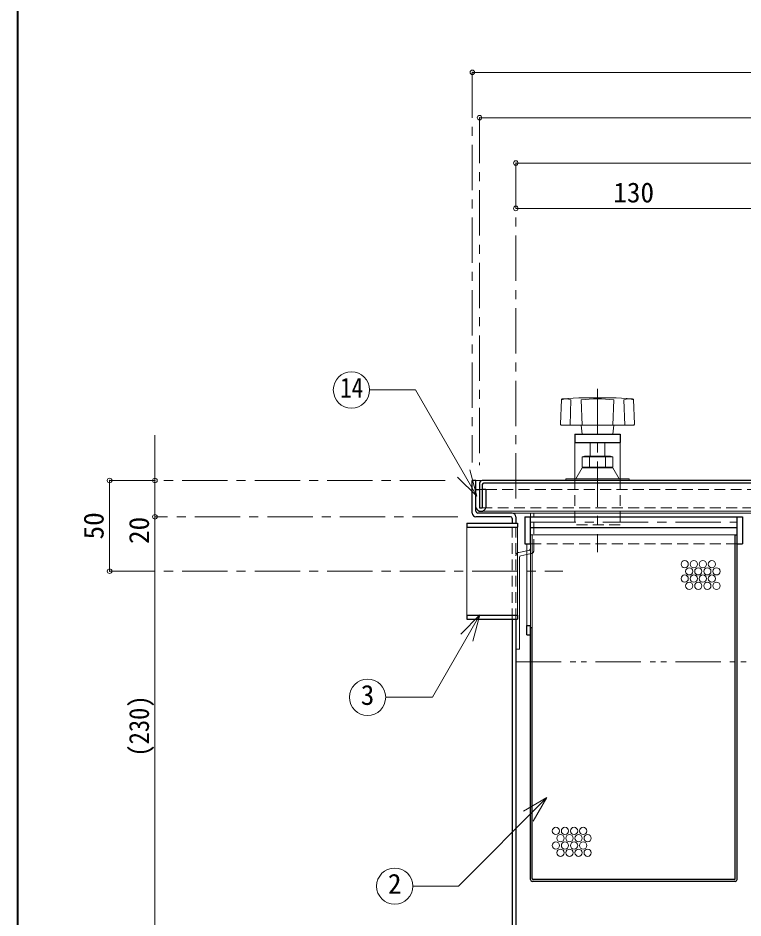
# Model space of a CAD drawing. Units: millimetres at full size, sheet at 1:5; some dimension numbers follow another scale. Extents: x -1061 to 964, y -679 to 726.
# Drawn here: x -1061.4 to -661.7, y -392.7 to 103.4 of the extents above; entities that cross this region are included whole.
import ezdxf
from ezdxf.enums import TextEntityAlignment as Align

# ---------------------------------------------------------------- set-up
doc = ezdxf.new("R2010")
doc.units = ezdxf.units.MM
doc.header["$LTSCALE"] = 5
doc.header["$PDMODE"] = 32
doc.header["$PDSIZE"] = 2.5
for name, pattern in [('CHAIN1', [8, 5, -1, 1, -1]), ('DASHED1', [1.8, 1.2, -0.6]), ('DOUBLE_CHAIN1', [8.8, 5, -1, 0.6, -0.6, 0.6, -1])]:
    doc.linetypes.add(name, pattern=pattern)
doc.layers.add('0-0', color=7, linetype='Continuous', lineweight=9)
doc.styles.add('ＭＳ ゴシック', font='')
doc.styles.get('ＭＳ ゴシック').set_extended_font_data('MS Gothic')

msp = doc.modelspace()

# ---------------------------------------------------------------- linework, layer by layer
at = {"layer": '0-0', "color": 1, "lineweight": 40}
msp.add_line((-1061.401, -679.043), (-1061.401, 725.957), dxfattribs=at)
at = {"layer": '0-0', "color": 4, "linetype": 'CHAIN1'}
for p, q in [((-810.901, 73.457), (-810.901, -141.543)), ((-806.901, 48.457), (-806.901, -143.043)), ((-786.901, 23.457), (-786.901, -161.543)), ((-741.901, -101.043), (-741.901, -191.043)), ((-1010.901, -151.543), (-820.901, -151.543)), ((-818.901, -171.543), (-985.901, -171.543)), ((-778.901, -174.543), (-664.901, -174.543)), ((-1010.901, -201.543), (-760.901, -201.543))]:
    msp.add_line(p, q, dxfattribs=at)
at = {"layer": '0-0', "color": 4}
for p, q in [((-810.901, 73.457), (-262.901, 73.457)), ((-266.901, 48.457), (-806.901, 48.457)), ((-786.901, 23.457), (-286.901, 23.457)), ((-656.901, -1.543), (-786.901, -1.543)), ((-985.901, -171.543), (-985.901, -126.543)), ((-754.401, -130.543), (-754.401, -150.543)), ((-729.401, -130.543), (-729.401, -150.543)), ((-1010.901, -151.543), (-1010.901, -201.543)), ((-805.401, -151.543), (-808.901, -151.543)), ((-806.151, -168.543), (-384.901, -168.543)), ((-985.901, -401.543), (-985.901, -171.543)), ((-788.901, -169.543), (-778.901, -169.543)), ((-776.901, -169.543), (-384.901, -169.543)), ((-665.901, -181.543), (-777.901, -181.543))]:
    msp.add_line(p, q, dxfattribs=at)
at = {"layer": '0-0', "lineweight": 18}
for p, q in [((-842.249, -101.642), (-867.547, -101.642)), ((-808.424, -160.229), (-842.249, -101.642)), ((-761.768, -106.978), (-762.252, -120.525)), ((-761.292, -106.496), (-752.141, -106.055)), ((-757.024, -121.043), (-756.524, -107.043)), ((-751.66, -106.043), (-732.142, -106.043)), ((-750.89, -107.043), (-750.39, -121.043)), ((-732.911, -107.043), (-733.411, -121.043)), ((-722.509, -106.496), (-731.66, -106.055)), ((-726.778, -121.043), (-727.278, -107.043)), ((-722.033, -106.978), (-721.549, -120.525)), ((-761.752, -121.043), (-722.049, -121.043)), ((-750.901, -121.043), (-750.401, -126.043)), ((-732.901, -121.043), (-733.401, -126.043)), ((-745.901, -130.543), (-745.901, -138.143)), ((-737.901, -130.543), (-737.901, -138.143)), ((-750.301, -138.543), (-749.101, -138.143)), ((-750.301, -144.143), (-750.301, -138.543)), ((-749.101, -138.143), (-734.701, -138.143)), ((-749.101, -138.143), (-746.301, -138.543)), ((-746.301, -138.543), (-741.901, -138.143)), ((-746.301, -144.143), (-746.301, -138.543)), ((-741.901, -138.143), (-737.501, -138.543)), ((-733.501, -144.143), (-733.501, -138.543)), ((-808.424, -160.229), (-812.306, -145.741)), ((-750.401, -144.543), (-753.901, -150.543)), ((-750.301, -144.143), (-749.101, -144.543)), ((-749.101, -144.543), (-746.301, -144.143)), ((-746.301, -144.143), (-741.901, -144.543)), ((-741.901, -144.543), (-737.501, -144.143)), ((-737.501, -144.143), (-734.701, -144.543)), ((-808.424, -160.229), (-819.031, -149.623)), ((-759.401, -150.543), (-724.401, -150.543)), ((-759.401, -150.543), (-759.401, -151.543)), ((-724.401, -150.543), (-724.401, -151.543)), ((-778.901, -169.543), (-776.901, -169.543)), ((-778.901, -171.543), (-778.901, -169.543)), ((-776.901, -171.543), (-776.901, -169.543)), ((-813.901, -225.843), (-813.901, -177.243)), ((-785.901, -225.843), (-785.901, -177.243)), ((-778.901, -181.543), (-777.901, -181.543)), ((-777.901, -232.543), (-777.901, -181.543)), ((-780.901, -231.543), (-780.901, -186.543)), ((-778.901, -231.543), (-778.901, -186.543)), ((-780.901, -190.312), (-785.294, -191.194)), ((-784.097, -192.994), (-780.901, -192.352)), ((-784.901, -193.974), (-784.901, -244.543)), ((-806.694, -225.687), (-832.895, -271.067)), ((-806.694, -225.687), (-817.301, -236.293)), ((-806.694, -225.687), (-810.576, -240.176)), ((-786.901, -244.543), (-784.901, -244.543)), ((-832.895, -271.067), (-858.666, -271.067)), ((-769.776, -326.358), (-818.595, -375.178)), ((-769.776, -326.358), (-782.766, -333.858)), ((-769.776, -326.358), (-777.276, -339.349)), ((-818.595, -375.178), (-843.692, -375.178))]:
    msp.add_line(p, q, dxfattribs=at)
at = {"layer": '0-0', "color": 5, "lineweight": 25}
for p, q in [((-754.401, -126.043), (-729.401, -126.043)), ((-754.401, -126.043), (-754.401, -130.543)), ((-729.401, -126.043), (-729.401, -130.543)), ((-754.401, -130.543), (-729.401, -130.543)), ((-808.901, -151.543), (-810.901, -151.543)), ((-810.901, -169.543), (-810.901, -151.543)), ((-808.901, -168.543), (-808.901, -151.543)), ((-806.901, -153.043), (-806.901, -166.543)), ((-268.401, -151.543), (-805.401, -151.543)), ((-805.401, -153.793), (-805.401, -166.543)), ((-269.151, -153.043), (-804.651, -153.043)), ((-808.901, -156.543), (-806.901, -156.543)), ((-803.401, -156.543), (-805.401, -156.543)), ((-803.401, -156.543), (-803.401, -166.543)), ((-806.901, -166.543), (-805.401, -166.543)), ((-789.901, -171.543), (-808.901, -171.543)), ((-788.901, -169.543), (-807.901, -169.543)), ((-788.901, -172.543), (-788.901, -175.043)), ((-786.901, -171.543), (-786.901, -175.043)), ((-781.901, -171.543), (-781.901, -186.543)), ((-781.901, -171.543), (-661.901, -171.543)), ((-664.901, -371.543), (-664.901, -171.543)), ((-661.901, -171.543), (-661.901, -186.543)), ((-813.901, -175.043), (-813.901, -177.243)), ((-813.901, -175.043), (-785.901, -175.043)), ((-813.901, -177.243), (-785.901, -177.243)), ((-785.901, -175.043), (-785.901, -177.243)), ((-778.901, -177.543), (-664.901, -177.543)), ((-665.901, -181.543), (-664.901, -181.543)), ((-665.901, -371.043), (-665.901, -181.543)), ((-664.901, -186.543), (-661.901, -186.543)), ((-813.901, -225.843), (-813.901, -228.043)), ((-813.901, -225.843), (-785.901, -225.843)), ((-813.901, -228.043), (-785.901, -228.043)), ((-788.901, -228.043), (-788.901, -453.543)), ((-786.901, -228.043), (-786.901, -228.443)), ((-785.901, -225.843), (-785.901, -228.043)), ((-786.901, -228.443), (-786.901, -453.543)), ((-780.901, -231.543), (-778.901, -231.543)), ((-780.901, -236.543), (-780.901, -231.543)), ((-778.901, -371.543), (-778.901, -231.543)), ((-778.901, -232.543), (-777.901, -232.543)), ((-777.901, -371.043), (-777.901, -232.543)), ((-780.901, -236.543), (-778.901, -236.543)), ((-666.401, -371.543), (-777.401, -371.543)), ((-665.901, -372.543), (-777.901, -372.543))]:
    msp.add_line(p, q, dxfattribs=at)
at = {"layer": '0-0', "color": 4, "linetype": 'DASHED1'}
for p, q in [((-754.401, -150.543), (-754.401, -176.043)), ((-729.401, -150.543), (-729.401, -176.043)), ((-806.901, -156.543), (-805.401, -156.543)), ((-803.401, -156.543), (-270.401, -156.543)), ((-385.901, -166.543), (-805.401, -166.543)), ((-776.901, -189.911), (-776.901, -171.543)), ((-788.901, -228.043), (-788.901, -175.043)), ((-786.901, -228.043), (-786.901, -175.043)), ((-729.401, -176.043), (-754.401, -176.043)), ((-778.901, -186.543), (-664.901, -186.543)), ((-780.901, -190.312), (-779.704, -190.072)), ((-780.901, -192.352), (-778.507, -191.872))]:
    msp.add_line(p, q, dxfattribs=at)
at = {"layer": '0-0', "color": 4, "linetype": 'DOUBLE_CHAIN1'}
msp.add_line((-786.901, -251.543), (-406.076, -251.543), dxfattribs=at)
at = {"layer": '0-0', "lineweight": 18}
for points in [[(-750.301, -138.543), (-733.501, -138.543), (-734.701, -138.143)], [(-737.501, -144.143), (-737.501, -138.543), (-734.701, -138.143)], [(-750.401, -144.543), (-733.401, -144.543), (-729.901, -150.543)], [(-750.301, -144.143), (-733.501, -144.143), (-734.701, -144.543)]]:
    msp.add_lwpolyline(points, dxfattribs=at)
at = {"layer": '0-0', "color": 5, "lineweight": 25}
msp.add_lwpolyline([(-781.901, -186.543), (-778.901, -186.543), (-778.901, -171.543)], dxfattribs=at)
at = {"layer": '0-0', "lineweight": 18}
for centre in [(-877.547, -101.642), (-868.666, -271.067), (-853.692, -375.178)]:
    msp.add_circle(centre, 10, dxfattribs=at)
at = {"layer": '0-0', "color": 4}
for centre in [(-693.797, -197.642), (-688.797, -197.642), (-683.797, -197.642), (-678.797, -197.642), (-691.297, -201.642), (-686.297, -201.642), (-681.297, -201.642), (-676.297, -201.642), (-693.797, -205.642), (-691.297, -209.642), (-688.797, -205.642), (-686.297, -209.642), (-683.797, -205.642), (-681.297, -209.642), (-678.797, -205.642), (-676.297, -209.642), (-764.806, -344.75), (-762.306, -348.75), (-759.806, -344.75), (-757.306, -348.75), (-754.806, -344.75), (-752.306, -348.75), (-749.806, -344.75), (-747.306, -348.75), (-764.806, -352.75), (-759.806, -352.75), (-754.806, -352.75), (-749.806, -352.75), (-762.306, -356.75), (-757.306, -356.75), (-752.306, -356.75), (-747.306, -356.75)]:
    msp.add_circle(centre, 2, dxfattribs=at)
at = {"layer": '0-0', "lineweight": 18}
for centre, radius, start, end in [((-759.147, -113.675), 7.131, 68.41681, 111.58319), ((-761.268, -106.996), 0.5, 92.76051, 177.95459), ((-751.66, -116.043), 10, 90, 92.76051), ((-741.901, -187.599), 81.055, 83.6327, 96.3673), ((-732.142, -116.043), 10, 87.23949, 90), ((-724.654, -113.675), 7.131, 68.41681, 111.58319), ((-722.533, -106.996), 0.5, 2.04541, 87.23949), ((-761.752, -120.543), 0.5, 177.95459, 270), ((-722.049, -120.543), 0.5, 270, 2.04541), ((-784.901, -193.155), 2, 101.34524, 120), ((-783.901, -193.974), 1, 101.34524, 180)]:
    msp.add_arc(centre, radius, start, end, dxfattribs=at)
at = {"layer": '0-0', "color": 5, "lineweight": 25}
for centre, radius, start, end in [((-805.401, -153.043), 1.5, 90, 180), ((-804.651, -153.793), 0.75, 90, 180), ((-806.151, -165.653), 2.891, 197.94525, 342.05475), ((-807.901, -168.543), 1, 180, 270), ((-808.901, -169.543), 2, 180, 270), ((-789.901, -172.543), 1, 0, 90), ((-788.901, -171.543), 2, 0, 90), ((-777.901, -371.543), 1, 180, 270), ((-777.401, -371.043), 0.5, 180, 270), ((-666.401, -371.043), 0.5, 270, 0), ((-665.901, -371.543), 1, 270, 0)]:
    msp.add_arc(centre, radius, start, end, dxfattribs=at)
at = {"layer": '0-0', "color": 4, "linetype": 'DASHED1'}
for centre, radius, start, end in [((-784.901, -193.155), 2, 120, 180), ((-779.901, -189.092), 1, 281.34524, 360), ((-778.901, -189.911), 2, 281.34524, 0)]:
    msp.add_arc(centre, radius, start, end, dxfattribs=at)
at = {"layer": '0-0', "color": 1}
for p in [(-810.901, 73.457), (-806.901, 48.457), (-786.901, 23.457), (-786.901, -1.543), (-1010.901, -151.543), (-985.901, -151.543), (-985.901, -171.543), (-1010.901, -201.543)]:
    msp.add_point(p, dxfattribs=at)

# ---------------------------------------------------------------- texts
at = {"layer": '0-0', "style": 'ＭＳ ゴシック'}
for s, p in [('130', (-733.151, -1.543)), ('3', (-872.416, -278.567)), ('2', (-857.442, -382.678))]:
    msp.add_text(s, height=11, dxfattribs=at).set_placement(p, align=Align.BOTTOM_LEFT)
at = {"layer": '0-0', "style": 'ＭＳ ゴシック', "width": 0.85}
msp.add_text('14', height=11, dxfattribs=at).set_placement((-883.797, -109.142), align=Align.BOTTOM_LEFT)
at = {"layer": '0-0', "style": 'ＭＳ ゴシック'}
for s, p in [('50', (-1010.901, -184.043)), ('20', (-985.901, -186.543))]:
    msp.add_text(s, height=11, rotation=90, dxfattribs=at).set_placement(p, align=Align.BOTTOM_LEFT)
at = {"layer": '0-0', "style": 'ＭＳ ゴシック', "width": 0.9}
msp.add_text('(230)', height=11, rotation=90, dxfattribs=at).set_placement((-985.901, -303.731), align=Align.BOTTOM_LEFT)

doc.saveas('drawing.dxf')
